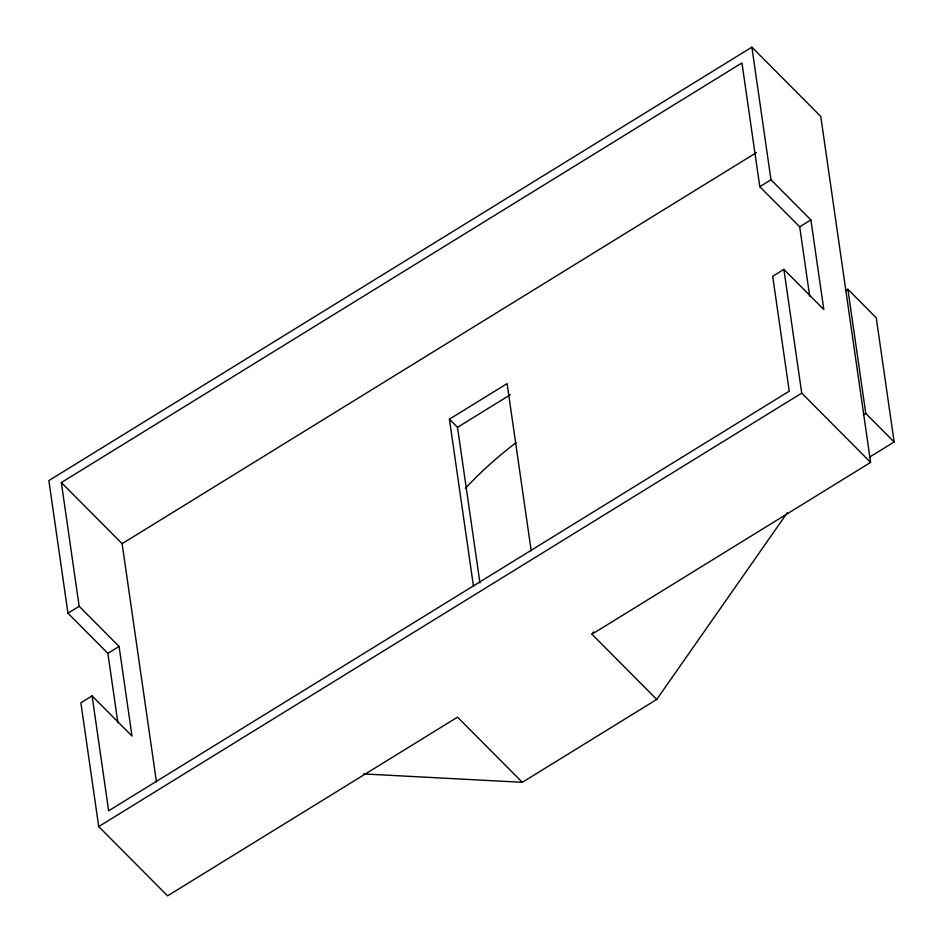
<?xml version="1.0" encoding="UTF-8"?>
<svg xmlns="http://www.w3.org/2000/svg" width="943" height="943" viewBox="0 0 943 943"><rect width="100%" height="100%" fill="white"/><g stroke="black" fill="none" stroke-linecap="round" stroke-linejoin="round"><path stroke-width="1.41" d="M787.405 512.591L656.764 699.423L591.933 634.226L593.619 631.822M591.933 634.226L870.613 462.4L820.764 116.425L751.877 47.15L48.859 480.588L67.967 613.221L107.879 653.358L117.875 722.727M656.764 699.423L522.328 782.313L457.532 717.163L167.595 895.85L98.72 826.575L80.886 702.818L92.084 695.91L131.996 736.047L119.089 646.45L79.177 606.314L61.342 482.557L741.952 62.933L759.787 186.69L799.699 226.827L809.695 296.185M156.444 781.877L122.118 543.675L756.357 152.648M67.967 613.221L79.177 606.314M759.787 186.69L770.985 179.783L751.877 47.15M473.504 586.416L449.41 419.163L507.098 383.601L531.204 550.842M479.94 582.927L457.508 427.32L510.293 394.775M107.879 653.358L119.089 646.45M799.699 226.827L810.897 219.919L770.985 179.783M810.897 219.919L823.805 309.516L783.892 269.38L772.694 276.287L789.244 391.168L108.645 810.803L92.084 695.91M845.388 290.798L847.875 289.265L876.247 317.791L894.141 441.984L869.246 457.331M98.72 826.575L801.727 393.137L783.892 269.38M863.281 415.003L865.78 413.458L847.875 289.265M363.715 773.932L522.328 782.313M865.78 413.458L894.141 441.984M801.727 393.137L870.613 462.4M449.41 419.163L457.508 427.32M61.342 482.557L122.118 543.675M465.335 488.368A225.648 126.645 -44.8 0 1 516.08 442.703"/></g></svg>
